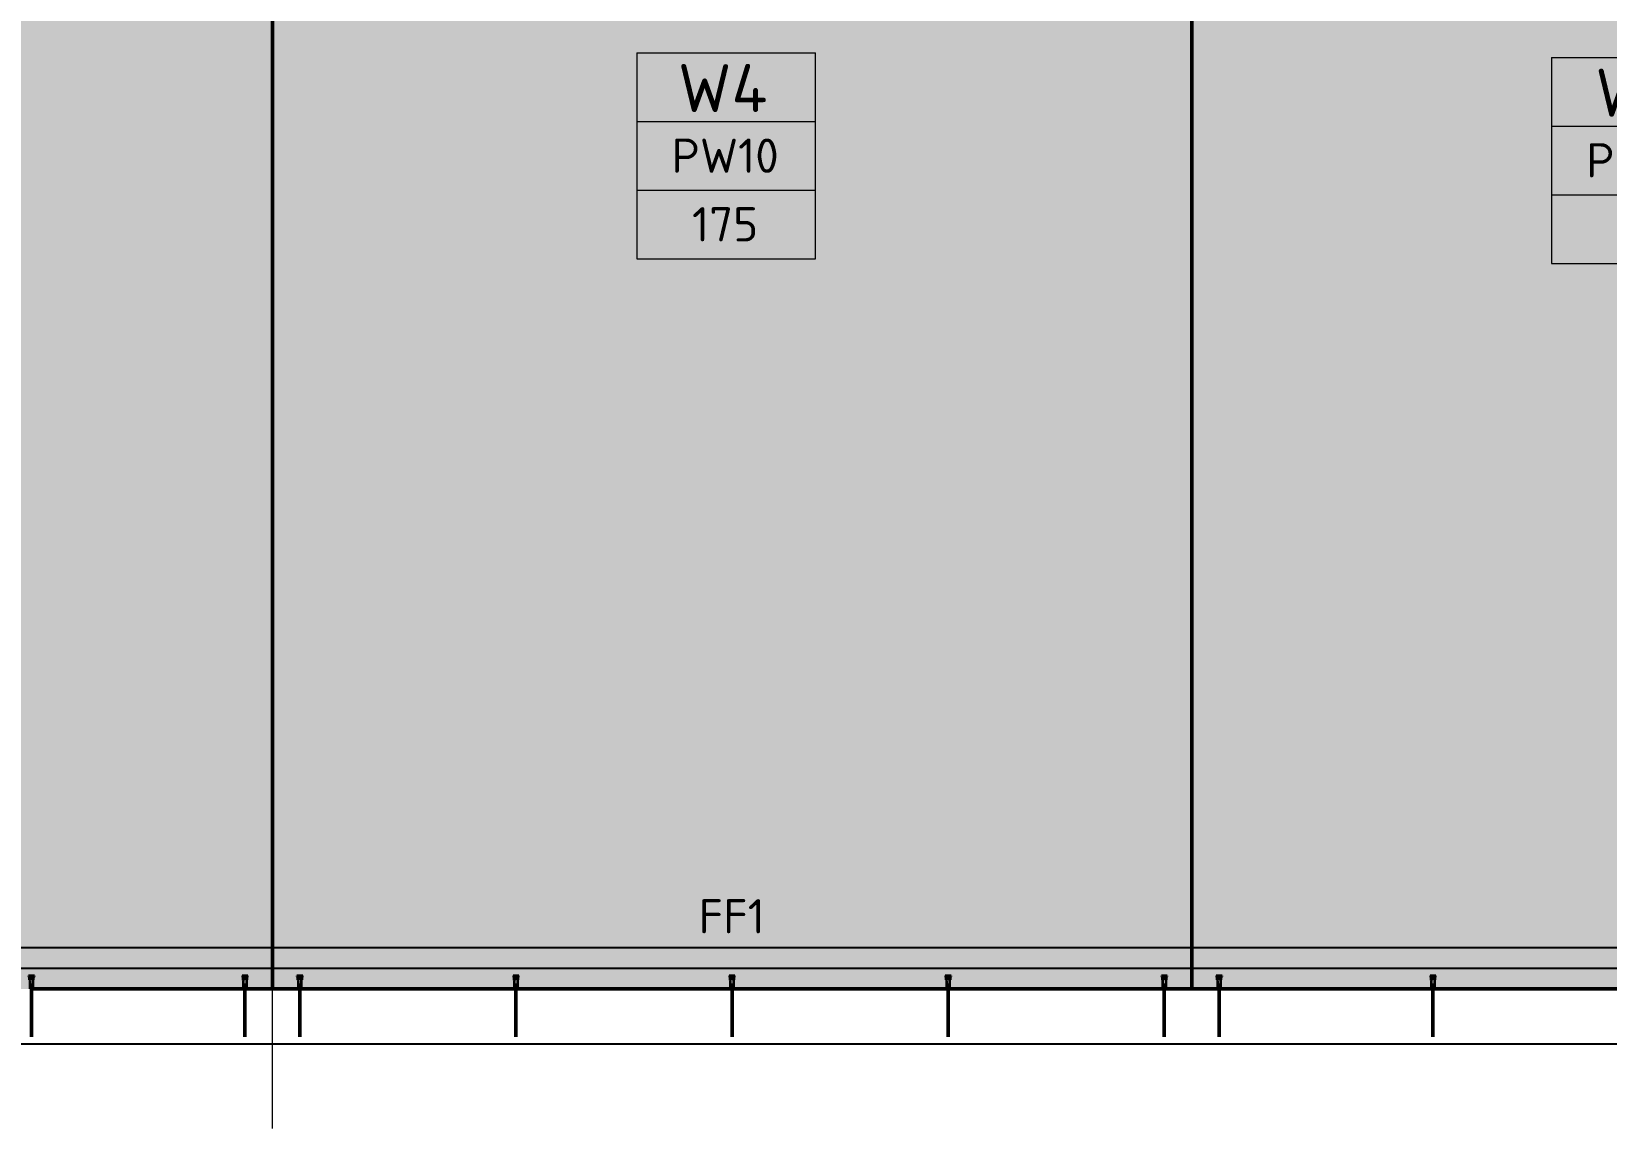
# Model space of a CAD drawing. Header units: millimetres. Extents: x -1292747 to -1174108, y -8316 to 50210.
# Drawn here: x -1223839 to -1212360, y 3882 to 11878 of the extents above; entities that cross this region are included whole.
import ezdxf

# ---------------------------------------------------------------- set-up
doc = ezdxf.new("R2010")
doc.units = ezdxf.units.MM
for name, color, linetype, lineweight in [('A-060-M_DETAIL', 3, 'Continuous', 25), ('A-200-A_WALL', 211, 'Continuous', 18), ('A-200-H_WALL', 111, 'Continuous', 13), ('A-200-M_WALL_EXT', 113, 'Continuous', 13), ('A-230-M_FLOOR', 192, 'Continuous', 13), ('S-160-M_FOUND', 171, 'Continuous', 13), ('Z-030-M_GRID', 191, 'Continuous', 13), ('Z-060-M_DETAIL', 92, 'Continuous', 25), ('Z-230-A_LEVEL', 51, 'Continuous', 13)]:
    doc.layers.add(name, color=color, linetype=linetype, lineweight=lineweight)
doc.styles.add('ISOCPEUR', font='isocpeur.ttf', dxfattribs={"height": 250})
doc.styles.add('ISOCPEUR_B', font='', dxfattribs={"height": 350})
doc.styles.get('ISOCPEUR_B').set_extended_font_data('ISOCPEUR', bold=True)

# ---------------------------------------------------------------- blocks, each defined once
blk = doc.blocks.new('NRP_Precast Connection Single _v2_ - F_ - BASE DETAIL _SLAB_-1252420-S3_501-PRECAST SECTION C1')
at = {"layer": 'Z-060-M_DETAIL', "lineweight": 50}
blk.add_hatch(color=256, dxfattribs=at).paths.add_polyline_path([(4317657, 4969), (4317659, 4969), (4317662, 4972), (4317663, 4977), (4317659, 4981), (4317654, 4980), (4317652, 4977), (4317652, 4973), (4317656, 4969)])
at = {"layer": 'Z-060-M_DETAIL', "lineweight": 35}
for p, q in [((4317678, 4995), (4317636, 4995)), ((4317636, 4995), (4317636, 4990)), ((4317636, 4990), (4317641, 4985)), ((4317641, 4985), (4317641, 4965)), ((4317641, 4965), (4317644, 4961)), ((4317644, 4961), (4317644, 4900)), ((4317670, 4962), (4317673, 4965)), ((4317670, 4900), (4317670, 4962)), ((4317673, 4985), (4317678, 4990)), ((4317673, 4965), (4317673, 4985)), ((4317678, 4990), (4317678, 4995)), ((4317644, 4900), (4317649, 4900)), ((4317649, 4900), (4317665, 4900)), ((4317665, 4900), (4317670, 4900))]:
    blk.add_line(p, q, dxfattribs=at)
at = {"layer": 'Z-060-M_DETAIL', "lineweight": 18}
for p, q in [((4317665, 4935), (4317649, 4935)), ((4317649, 4935), (4317649, 4900)), ((4317665, 4900), (4317665, 4935))]:
    blk.add_line(p, q, dxfattribs=at)
at = {"layer": 'Z-060-M_DETAIL', "lineweight": 50}
blk.add_line((4317657, 4935), (4317657, 4550), dxfattribs=at)
at = {"layer": 'Z-060-M_DETAIL', "lineweight": 18}
for start, end in [(0, 180), (180, 0)]:
    blk.add_arc((4317657, 4975), 6, start, end, dxfattribs=at)
blk = doc.blocks.new('NRP_Wall Instance Details Tag _v2_ - Details-2288399-S3_501-PRECAST SECTION C1')
at = {"layer": 'A-200-A_WALL'}
for p, q in [((4315364, 11688), (4316664, 11688)), ((4315364, 11688), (4315364, 10188)), ((4316664, 10188), (4316664, 11688)), ((4315364, 11188), (4316664, 11188)), ((4315364, 10688), (4316664, 10688)), ((4315364, 10188), (4316664, 10188)), ((4315364, 10188), (4316664, 10188))]:
    blk.add_line(p, q, dxfattribs=at)

msp = doc.modelspace()

# ---------------------------------------------------------------- hatches: boundary and pattern name
at = {"layer": 'A-200-H_WALL'}
h = msp.add_hatch(color=256, dxfattribs=at)
h.paths.add_polyline_path([(-1226935.7, 4900), (-1225408.5, 4900), (-1225409, 4962), (-1225411.5, 4965), (-1225411.5, 4985), (-1225416.5, 4990), (-1225416.5, 4995), (-1225374.5, 4995), (-1225374.5, 4990), (-1225379.5, 4985), (-1225379.5, 4965), (-1225382.5, 4961.4), (-1225382.5, 4900), (-1223852.2, 4900), (-1223852.7, 4962), (-1223855.2, 4965), (-1223855.2, 4985), (-1223860.2, 4990), (-1223860.2, 4995), (-1223818.2, 4995), (-1223818.2, 4990), (-1223823.2, 4985), (-1223823.2, 4965), (-1223826.2, 4961.4), (-1223826.2, 4900), (-1222296, 4900), (-1222296.5, 4962), (-1222299, 4965), (-1222299, 4985), (-1222304, 4990), (-1222304, 4995), (-1222262, 4995), (-1222262, 4990), (-1222267, 4985), (-1222267, 4965), (-1222270, 4961.4), (-1222270, 4900), (-1222083, 4900), (-1222083, 15900), (-1222220.5, 15900), (-1222220.5, 15920), (-1222088, 15920), (-1222088, 16680), (-1222220.5, 16680), (-1222220.5, 16700), (-1222083, 16700), (-1222083, 16950.1), (-1222171.2, 16950.1), (-1222181.8, 16954.5), (-1222186.2, 16966.9), (-1224520.1, 16762.7), (-1224520.4, 16711.6), (-1224523, 16707.4), (-1224528.9, 16704.4), (-1224535.7, 16703.9), (-1224537.7, 16704.1), (-1224637, 16721.4), (-1224712, 16745.9), (-1228708, 16396.3), (-1228708, 4900), (-1228521, 4900), (-1228521.5, 4962), (-1228524, 4965), (-1228524, 4985), (-1228529, 4990), (-1228529, 4995), (-1228487, 4995), (-1228487, 4990), (-1228492, 4985), (-1228492, 4965), (-1228495, 4961.4), (-1228495, 4900), (-1226964.7, 4900), (-1226965.2, 4962), (-1226967.7, 4965), (-1226967.7, 4985), (-1226972.7, 4990), (-1226972.7, 4995), (-1226930.7, 4995), (-1226930.7, 4990), (-1226935.7, 4985), (-1226935.7, 4965), (-1226938.7, 4961.4), (-1226938.7, 4900)])
h.paths.add_polyline_path([(-1228708, 16486.6), (-1224930.2, 16817.1), (-1224941.7, 16821.5), (-1224944.2, 16825.9), (-1224944.4, 16832), (-1224933.4, 16897.5), (-1224930.2, 16903), (-1224925.7, 16906.1), (-1224923.4, 16906.5), (-1224874.7, 16905.7), (-1224672.4, 16839.7), (-1222186.2, 17058.3), (-1222186.2, 17135.1), (-1222181.8, 17145.8), (-1222171.2, 17150.1), (-1222083, 17150.1), (-1222083, 17644.4), (-1228708, 17298.5), (-1228708, 16977.9)])
h.paths.add_polyline_path([(-1222083, 16956.1), (-1222083, 16975.9), (-1222180.2, 16967.4), (-1222180.2, 16965.1), (-1222177.5, 16958.8), (-1222171.2, 16956.1)])
h.paths.add_polyline_path([(-1222180.2, 17057.7), (-1222156.8, 17060.9), (-1222155.8, 17072.6), (-1222098.4, 17068.3), (-1222096.8, 17074), (-1222094.1, 17075.2), (-1222083, 17075.2), (-1222083, 17144.1), (-1222171.2, 17144.1), (-1222177.5, 17141.5), (-1222180.2, 17135.1), (-1222180.2, 17058.3)])
h = msp.add_hatch(color=256, dxfattribs=at)
h.paths.add_polyline_path([(-1217142, 4900), (-1215596, 4900), (-1215596.5, 4962), (-1215599, 4965), (-1215599, 4985), (-1215604, 4990), (-1215604, 4995), (-1215562, 4995), (-1215562, 4990), (-1215567, 4985), (-1215567, 4965), (-1215570, 4961.4), (-1215570, 4900), (-1215383, 4900), (-1215383, 16389.7), (-1221986.2, 16967.4), (-1221986.2, 16965.1), (-1221990.6, 16954.5), (-1222001.2, 16950.1), (-1222083, 16950.1), (-1222083, 16700), (-1221945.5, 16700), (-1221945.5, 16680), (-1222078, 16680), (-1222078, 15920), (-1221945.5, 15920), (-1221945.5, 15900), (-1222083, 15900), (-1222083, 4900), (-1221896, 4900), (-1221896.5, 4962), (-1221899, 4965), (-1221899, 4985), (-1221904, 4990), (-1221904, 4995), (-1221862, 4995), (-1221862, 4990), (-1221867, 4985), (-1221867, 4965), (-1221870, 4961.4), (-1221870, 4900), (-1220321, 4900), (-1220321.5, 4962), (-1220324, 4965), (-1220324, 4985), (-1220329, 4990), (-1220329, 4995), (-1220287, 4995), (-1220287, 4990), (-1220292, 4985), (-1220292, 4965), (-1220295, 4961.4), (-1220295, 4900), (-1218746, 4900), (-1218746.5, 4962), (-1218749, 4965), (-1218749, 4985), (-1218754, 4990), (-1218754, 4995), (-1218712, 4995), (-1218712, 4990), (-1218717, 4985), (-1218717, 4965), (-1218720, 4961.4), (-1218720, 4900), (-1217171, 4900), (-1217171.5, 4962), (-1217174, 4965), (-1217174, 4985), (-1217179, 4990), (-1217179, 4995), (-1217137, 4995), (-1217137, 4990), (-1217142, 4985), (-1217142, 4965), (-1217145, 4961.4), (-1217145, 4900)])
h.paths.add_polyline_path([(-1215383, 16480.1), (-1215383, 17021.9), (-1222083, 17608.1), (-1222083, 17150.1), (-1222001.2, 17150.1), (-1221990.6, 17145.8), (-1221986.2, 17133), (-1221659.4, 17104.5), (-1221665.9, 17029.7), (-1219645.9, 16853), (-1219645.6, 16864.5), (-1219642.9, 16869.2), (-1219637.1, 16873.3), (-1219630.3, 16875.2), (-1219583, 16879.6), (-1219283.1, 16907.6), (-1219235.5, 16907.1), (-1219231.4, 16903.9), (-1219228.8, 16898.3), (-1219228.4, 16895.1), (-1219225.6, 16828), (-1219227.6, 16822.4), (-1219231.4, 16819.2), (-1219243.7, 16817.8), (-1216660.6, 16591.8)])
h.paths.add_polyline_path([(-1222031.4, 16956.1), (-1222001.2, 16956.1), (-1221994.8, 16958.8), (-1221992.2, 16967.9), (-1222083, 16975.9), (-1222083, 16956.1)])
h.paths.add_polyline_path([(-1222055.1, 17071.8), (-1222051.7, 17073), (-1222049.7, 17075.4), (-1222048.6, 17079.3), (-1222042.5, 17136.5), (-1222039.8, 17137.7), (-1221992.2, 17134.4), (-1221993.2, 17137.7), (-1221994.8, 17141.5), (-1222001.2, 17144.1), (-1222083, 17144.1), (-1222083, 17074.3), (-1222055.4, 17071.9)])
h.paths.add_polyline_path([(-1221670.8, 17100.4), (-1221667.4, 17104.3), (-1221670.1, 17102.3), (-1221670.6, 17101.4)])
h = msp.add_hatch(color=256, dxfattribs=at)
h.paths.add_polyline_path([(-1213611.7, 4900), (-1212079.3, 4900), (-1212079.8, 4962), (-1212082.3, 4965), (-1212082.3, 4985), (-1212087.3, 4990), (-1212087.3, 4995), (-1212045.3, 4995), (-1212045.3, 4990), (-1212050.3, 4985), (-1212050.3, 4965), (-1212053.3, 4961.4), (-1212053.3, 4900), (-1210521, 4900), (-1210521.5, 4962), (-1210524, 4965), (-1210524, 4985), (-1210529, 4990), (-1210529, 4995), (-1210487, 4995), (-1210487, 4990), (-1210492, 4985), (-1210492, 4965), (-1210495, 4961.4), (-1210495, 4900), (-1208962.7, 4900), (-1208963.1, 4962), (-1208965.7, 4965), (-1208965.7, 4985), (-1208970.7, 4990), (-1208970.7, 4995), (-1208928.7, 4995), (-1208928.7, 4990), (-1208933.7, 4985), (-1208933.7, 4965), (-1208936.7, 4961.4), (-1208936.7, 4900), (-1208749.7, 4900), (-1208749.7, 15809.4), (-1212159.6, 16108.4), (-1212152.3, 16197.4), (-1212159.7, 16198.1), (-1212159.7, 16122.6), (-1212165.4, 16111.4), (-1212174.7, 16107.6), (-1212346.6, 16108.4), (-1212355.3, 16112), (-1212359.7, 16122.6), (-1212359.7, 16140.3), (-1212366.8, 16140.9), (-1212368.1, 16125.9), (-1215383, 16389.7), (-1215383, 4900), (-1215196, 4900), (-1215196.5, 4962), (-1215199, 4965), (-1215199, 4985), (-1215204, 4990), (-1215204, 4995), (-1215162, 4995), (-1215162, 4990), (-1215167, 4985), (-1215167, 4965), (-1215170, 4961.4), (-1215170, 4900), (-1213637.7, 4900), (-1213638.1, 4962), (-1213640.7, 4965), (-1213640.7, 4985), (-1213645.7, 4990), (-1213645.7, 4995), (-1213603.7, 4995), (-1213603.7, 4990), (-1213608.7, 4985), (-1213608.7, 4965), (-1213611.7, 4961.4)])
h.paths.add_polyline_path([(-1208749.7, 15899.7), (-1208749.7, 16441.5), (-1215383, 17021.9), (-1215383, 16480.1), (-1212359.7, 16215.6), (-1212359.7, 16292.6), (-1212355.3, 16303.2), (-1212344.7, 16307.6), (-1212174.7, 16307.6), (-1212164.1, 16303.2), (-1212159.7, 16292.6), (-1212159.7, 16273.3), (-1211783.1, 16240.4), (-1211789.7, 16165.7), (-1211127, 16107.7)])
h.paths.add_polyline_path([(-1212269.3, 16113.6), (-1212174.7, 16113.6), (-1212168.3, 16116.2), (-1212165.7, 16122.6), (-1212165.7, 16198.6), (-1212269.3, 16207.7), (-1212275.9, 16132.9), (-1212353.7, 16139.7), (-1212353.7, 16122.6), (-1212351, 16116.2), (-1212344.7, 16113.6)])
h.paths.add_polyline_path([(-1211892.1, 16177.7), (-1211888.9, 16181.4), (-1211891.4, 16179.5), (-1211891.9, 16178.3)])
h.paths.add_polyline_path([(-1212315.3, 16211.7), (-1212313.7, 16218.1), (-1212311, 16219.3), (-1212268.9, 16216.7), (-1212266.3, 16219.8), (-1212265.4, 16223.4), (-1212259.3, 16280.6), (-1212256.6, 16281.8), (-1212165.7, 16273.9), (-1212165.7, 16292.6), (-1212168.3, 16298.9), (-1212174.7, 16301.6), (-1212344.7, 16301.6), (-1212351, 16298.9), (-1212353.7, 16292.6), (-1212353.7, 16215), (-1212347.7, 16214.5)])
h.paths.add_polyline_path([(-1211794.5, 16236.4), (-1211791.1, 16240.3), (-1211793.8, 16238.2), (-1211794.3, 16237.3)])

# ---------------------------------------------------------------- linework, layer by layer
at = {"layer": 'A-200-M_WALL_EXT', "lineweight": 50}
for p, q in [((-1215383, 4900), (-1215383, 16389.9)), ((-1222083, 15900), (-1222083, 4900)), ((-1223826.2, 4900), (-1222296, 4900)), ((-1222270, 4900), (-1221896, 4900)), ((-1221870, 4900), (-1220321, 4900)), ((-1220295, 4900), (-1218746, 4900)), ((-1218720, 4900), (-1217171, 4900)), ((-1217145, 4900), (-1215596, 4900)), ((-1215570, 4900), (-1215196, 4900)), ((-1215170, 4900), (-1213637.7, 4900)), ((-1213611.7, 4900), (-1212079.3, 4900))]:
    msp.add_line(p, q, dxfattribs=at)
at = {"layer": 'A-230-M_FLOOR', "lineweight": 25}
for p, q in [((-1209203, 5200), (-1241933, 5200)), ((-1241933, 5050), (-1209203, 5050))]:
    msp.add_line(p, q, dxfattribs=at)
at = {"layer": 'S-160-M_FOUND', "lineweight": 25}
for p, q in [((-1222296, 4900), (-1223826.2, 4900)), ((-1221896, 4900), (-1222270, 4900)), ((-1220321, 4900), (-1221870, 4900)), ((-1218746, 4900), (-1220295, 4900)), ((-1217171, 4900), (-1218720, 4900)), ((-1215596, 4900), (-1217145, 4900)), ((-1215196, 4900), (-1215570, 4900)), ((-1213637.7, 4900), (-1215170, 4900)), ((-1212079.3, 4900), (-1213611.7, 4900)), ((-1242020.5, 4500), (-1201883, 4500))]:
    msp.add_line(p, q, dxfattribs=at)
at = {"layer": 'Z-030-M_GRID'}
msp.add_line((-1222083, 3882), (-1222083, 18522.3), dxfattribs=at)
at = {"layer": 'Z-230-A_LEVEL'}
msp.add_line((-1245258.4, 5200), (-1198933.4, 5200), dxfattribs=at)

# ---------------------------------------------------------------- block references
at = {"layer": 'A-200-A_WALL'}
for p in [(-5534790.3, 34), (-5528123.6, 0)]:
    msp.add_blockref('NRP_Wall Instance Details Tag _v2_ - Details-2288399-S3_501-PRECAST SECTION C1', p, dxfattribs=at)
at = {"layer": 'Z-060-M_DETAIL', "lineweight": 50}
for p in [(-5541496.5, 0), (-5539940.3, 0), (-5539540.3, 0), (-5537965.3, 0), (-5536390.3, 0), (-5534815.3, 0), (-5533240.3, 0), (-5532840.3, 0), (-5531282, 0)]:
    msp.add_blockref('NRP_Precast Connection Single _v2_ - F_ - BASE DETAIL _SLAB_-1252420-S3_501-PRECAST SECTION C1', p, dxfattribs=at)

# ---------------------------------------------------------------- texts
at = {"layer": 'A-060-M_DETAIL', "lineweight": 13, "insert": (-1218977.4, 5553.9), "char_height": 250, "width": 585.232, "attachment_point": 1, "style": 'ISOCPEUR'}
msp.add_mtext('FF1', dxfattribs=at)
at = {"layer": 'A-200-A_WALL', "lineweight": 13, "attachment_point": 1}
for s, insert, char_height, width, style in [('W4', (-1219128, 11641), 350, 833.755, 'ISOCPEUR_B'), ('W3', (-1212441.4, 11607), 350, 785.654, 'ISOCPEUR_B'), ('PW10', (-1219174, 11097.9), 250, 945.991, 'ISOCPEUR'), ('PW10', (-1212507.4, 11063.9), 250, 945.991, 'ISOCPEUR'), ('175', (-1219025, 10597.9), 250, 585.232, 'ISOCPEUR')]:
    msp.add_mtext(s, dxfattribs=dict(at, insert=insert, char_height=char_height, width=width, style=style))

doc.saveas('drawing.dxf')
